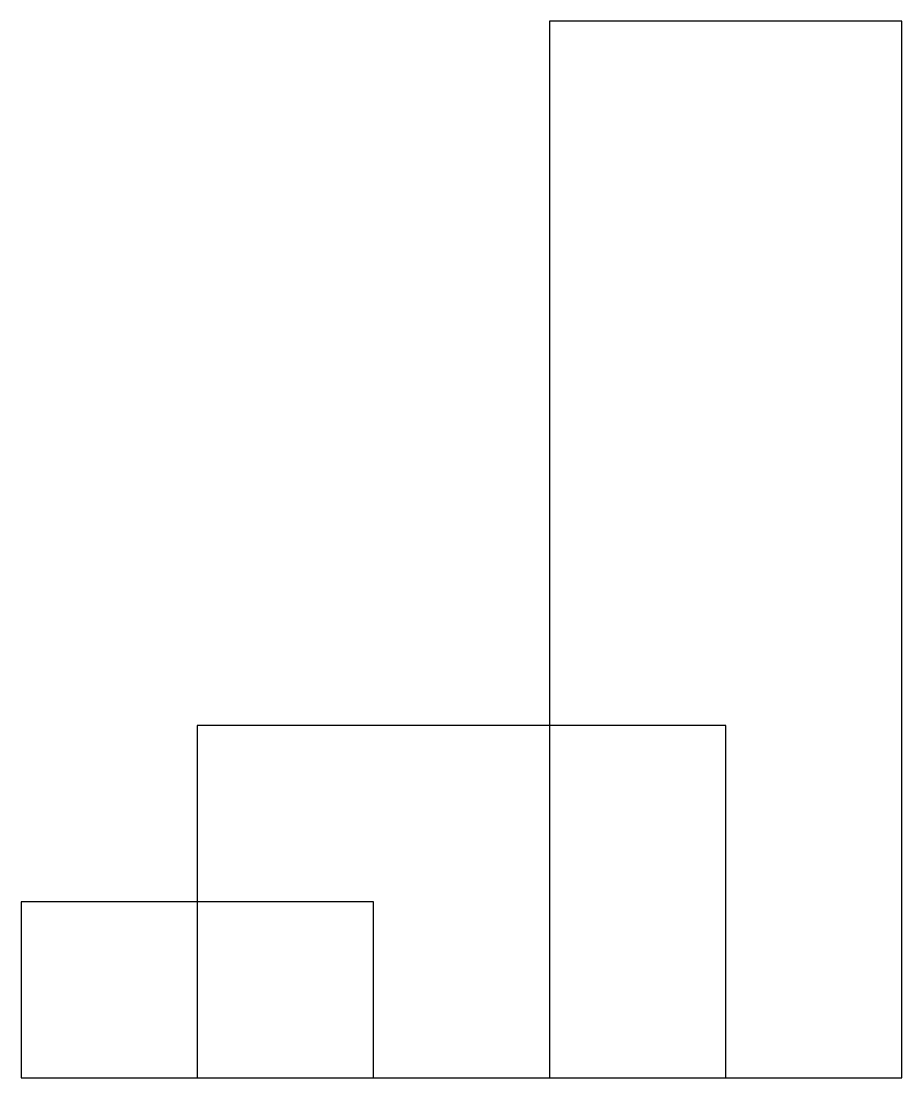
# Model space of a CAD drawing. Header units: millimetres. Extents: x -5 to 20, y 0 to 30.
import ezdxf

# ---------------------------------------------------------------- set-up
doc = ezdxf.new("R2010")
doc.units = ezdxf.units.MM

msp = doc.modelspace()

# ---------------------------------------------------------------- linework, layer by layer
at = {"layer": 'CSO'}
msp.add_lwpolyline([(10, 0), (20, 0), (20, 30), (10, 30)], close=True, dxfattribs=at)
at = {"layer": 'HENGER'}
msp.add_lwpolyline([(0, 0), (15, 0), (15, 10), (0, 10)], close=True, dxfattribs=at)
at = {"layer": 'ROSSZ'}
msp.add_lwpolyline([(-5, 0), (5, 0), (5, 5), (-5, 5)], close=True, dxfattribs=at)

doc.saveas('drawing.dxf')
